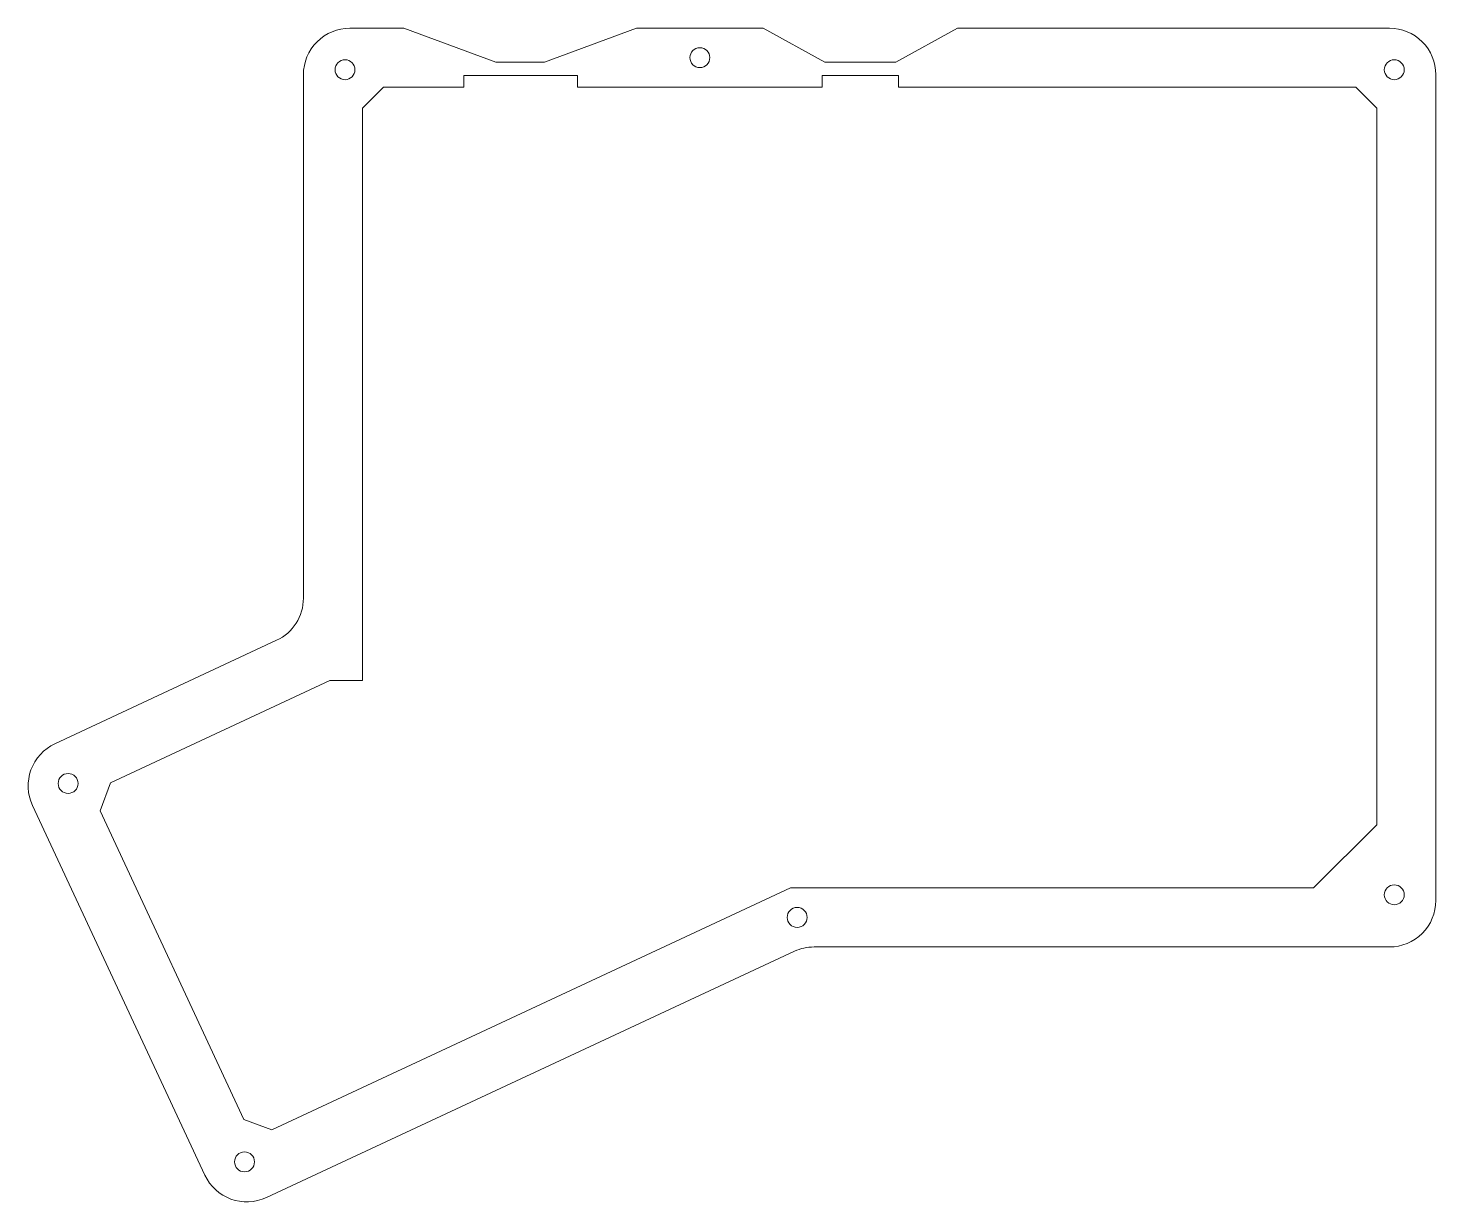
# Model space of a CAD drawing. Header units: millimetres. Extents: x 12 to 224, y 10 to 187.
import ezdxf

# ---------------------------------------------------------------- set-up
doc = ezdxf.new("R2010")
doc.units = ezdxf.units.MM
doc.header["$LTSCALE"] = 5.08
doc.layers.get('0').update_dxf_attribs({"lineweight": 15})

msp = doc.modelspace()

# ---------------------------------------------------------------- linework, layer by layer
at = {"flags": 128}
msp.add_lwpolyline([(224.41, 179.61, 0.414214), (217.41, 186.61), (152.3, 186.61), (142.99, 181.5), (132.29, 181.5), (123.01, 186.61), (103.94, 186.61), (90.06, 181.5), (82.71, 181.5), (68.83, 186.61), (60.72, 186.61, 0.414214), (53.72, 179.61), (53.72, 100.73, -0.291482), (49.68, 94.38), (16.27, 78.8, 0.414222), (12.88, 69.5), (38.85, 13.82, 0.414191), (48.15, 10.43), (127.72, 47.53, -0.109498), (130.68, 48.18), (217.41, 48.18, 0.414214), (224.41, 55.18)], format="xyb", close=True, dxfattribs=at)
msp.add_lwpolyline([(23.08, 68.67), (44.76, 22.16), (48.98, 20.63), (127.15, 57.07), (205.99, 57.07), (215.52, 66.6), (215.52, 174.55), (212.34, 177.72), (143.41, 177.72), (143.41, 179.5), (131.9, 179.5), (131.9, 177.72), (95.05, 177.72), (95.05, 179.5), (77.88, 179.5), (77.88, 177.72), (65.81, 177.72), (62.61, 174.55), (62.61, 88.32), (57.71, 88.32), (24.62, 72.89)], close=True)
at = {"color": 1, "lineweight": 15}
for centre in [(113.47, 182.17), (59.99, 180.35), (218.14, 180.35), (18.25, 72.81), (218.14, 56.04), (128.14, 52.63), (44.84, 15.8)]:
    msp.add_circle(centre, 1.5, dxfattribs=at)

doc.saveas('drawing.dxf')
